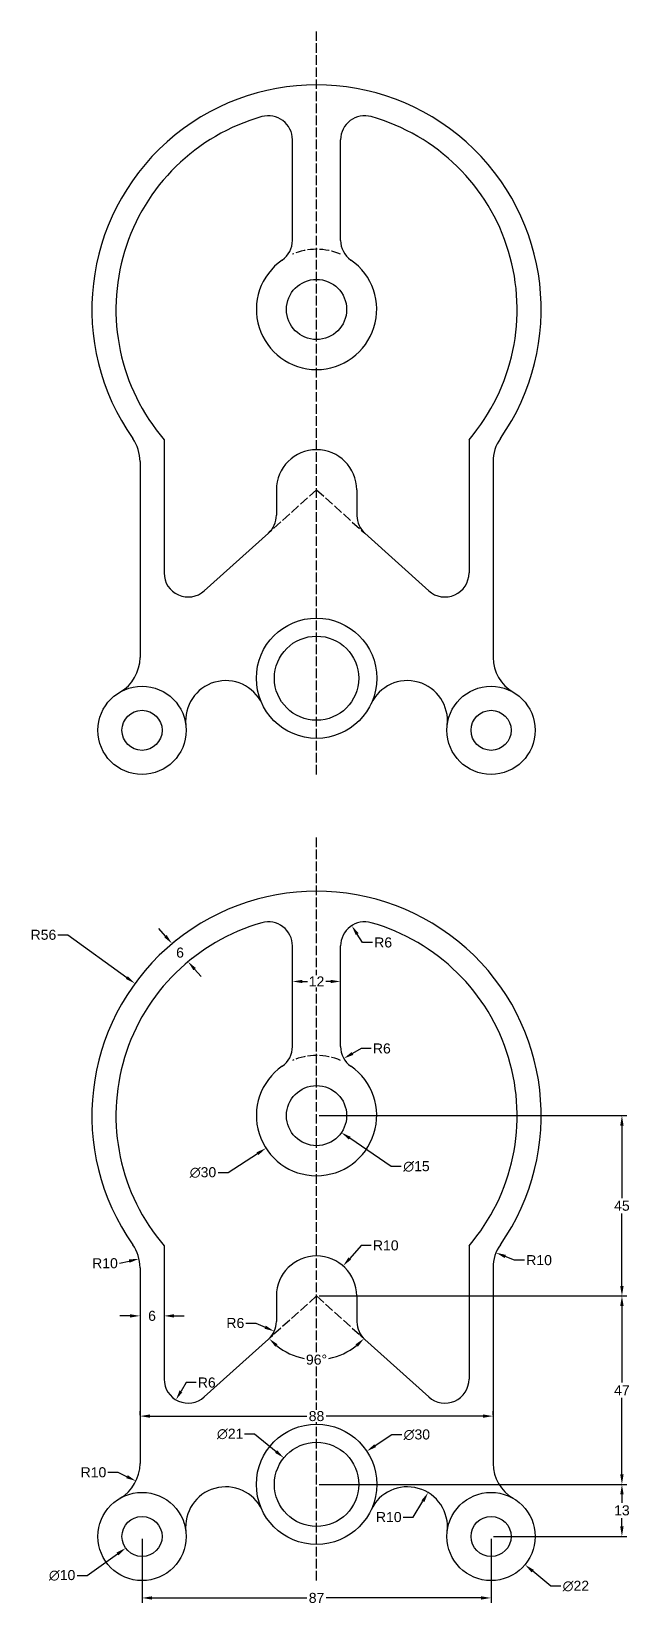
# Model space of a CAD drawing. Header units: millimetres. Extents: x 3083 to 3233, y 1720 to 2112.
import ezdxf

# ---------------------------------------------------------------- set-up
doc = ezdxf.new("R2010")
doc.units = ezdxf.units.MM
doc.header["$LTSCALE"] = 0.2
doc.header["$PDMODE"] = 34
doc.header["$PDSIZE"] = 5
doc.linetypes.add('ACAD_ISO02W100', pattern=[15, 12, -3])
doc.layers.add('dim', color=3, linetype='Continuous')
doc.styles.get("Standard").update_dxf_attribs({"font": 'arial.ttf'})
doc.dimstyles.new('ISO-25', dxfattribs={"dimtxt": 2.5, "dimasz": 2.5, "dimexe": 1.25, "dimexo": 0.625, "dimtad": 0, "dimtih": 1, "dimtoh": 1, "dimtxsty": 'Standard', "dimcen": 0, "dimadec": 0, "dimazin": 0, "dimtfac": 1, "dimtofl": 0, "dimtmove": 0, "dimatfit": 3, "dimfxl": 1, "dimarcsym": 0})

# ---------------------------------------------------------------- blocks, each defined once
blk = doc.blocks.new('*D4')
at = {"layer": 'Defpoints', "color": 0, "transparency": 16777216}
for p in [(3154.49, 1841.69), (3154.49, 1796.69), (3230.61, 1796.69)]:
    blk.add_point(p, dxfattribs=at)
at = {"layer": 'dim', "color": 0, "lineweight": -2, "transparency": 16777216}
for p, q in [((3155.12, 1841.69), (3231.86, 1841.69)), ((3230.61, 1839.19), (3230.61, 1821.09)), ((3230.61, 1799.19), (3230.61, 1817.3)), ((3155.12, 1796.69), (3231.86, 1796.69))]:
    blk.add_line(p, q, dxfattribs=at)
at = {"layer": 'dim', "color": 0, "transparency": 16777216}
for points in [[(3230.19, 1839.19), (3231.03, 1839.19), (3230.61, 1841.69)], [(3230.19, 1799.19), (3231.03, 1799.19), (3230.61, 1796.69)]]:
    blk.add_solid(points, dxfattribs=at)
at = {"layer": 'dim', "color": 0, "transparency": 16777216, "insert": (3230.61, 1819.19), "char_height": 2.5, "attachment_point": 5}
blk.add_mtext('45', dxfattribs=at)
blk = doc.blocks.new('*D5')
at = {"layer": 'Defpoints', "color": 0, "transparency": 16777216}
for p in [(3154.49, 1796.69), (3154.49, 1749.69), (3230.61, 1749.69)]:
    blk.add_point(p, dxfattribs=at)
at = {"layer": 'dim', "color": 0, "lineweight": -2, "transparency": 16777216}
for p, q in [((3155.12, 1796.69), (3231.86, 1796.69)), ((3230.61, 1794.19), (3230.61, 1775.07)), ((3230.61, 1752.19), (3230.61, 1771.32)), ((3155.12, 1749.69), (3231.86, 1749.69))]:
    blk.add_line(p, q, dxfattribs=at)
at = {"layer": 'dim', "color": 0, "transparency": 16777216}
for points in [[(3230.19, 1794.19), (3231.03, 1794.19), (3230.61, 1796.69)], [(3230.19, 1752.19), (3231.03, 1752.19), (3230.61, 1749.69)]]:
    blk.add_solid(points, dxfattribs=at)
at = {"layer": 'dim', "color": 0, "transparency": 16777216, "insert": (3230.61, 1773.19), "char_height": 2.5, "attachment_point": 5}
blk.add_mtext('47', dxfattribs=at)
blk = doc.blocks.new('*D6')
at = {"layer": 'Defpoints', "color": 0, "transparency": 16777216}
for p in [(3154.49, 1749.69), (3197.99, 1736.69), (3230.61, 1736.69)]:
    blk.add_point(p, dxfattribs=at)
at = {"layer": 'dim', "color": 0, "lineweight": -2, "transparency": 16777216}
for p, q in [((3155.12, 1749.69), (3231.86, 1749.69)), ((3230.61, 1747.19), (3230.61, 1745.09)), ((3230.61, 1739.19), (3230.61, 1741.29)), ((3198.62, 1736.69), (3231.86, 1736.69))]:
    blk.add_line(p, q, dxfattribs=at)
at = {"layer": 'dim', "color": 0, "transparency": 16777216}
for points in [[(3230.19, 1747.19), (3231.03, 1747.19), (3230.61, 1749.69)], [(3230.19, 1739.19), (3231.03, 1739.19), (3230.61, 1736.69)]]:
    blk.add_solid(points, dxfattribs=at)
at = {"layer": 'dim', "color": 0, "transparency": 16777216, "insert": (3230.61, 1743.19), "char_height": 2.5, "attachment_point": 5}
blk.add_mtext('13', dxfattribs=at)
blk = doc.blocks.new('*D7')
at = {"layer": 'Defpoints', "color": 0, "transparency": 16777216}
for p in [(3110.49, 1766.37), (3198.49, 1766.72), (3198.49, 1766.37)]:
    blk.add_point(p, dxfattribs=at)
at = {"layer": 'dim', "color": 0, "lineweight": -2, "transparency": 16777216}
for p, q in [((3110.49, 1766.99), (3110.49, 1767.97)), ((3112.99, 1766.72), (3152.07, 1766.72)), ((3195.99, 1766.72), (3156.91, 1766.72)), ((3198.49, 1766.99), (3198.49, 1767.97))]:
    blk.add_line(p, q, dxfattribs=at)
at = {"layer": 'dim', "color": 0, "transparency": 16777216}
for points in [[(3112.99, 1767.14), (3112.99, 1766.31), (3110.49, 1766.72)], [(3195.99, 1767.14), (3195.99, 1766.31), (3198.49, 1766.72)]]:
    blk.add_solid(points, dxfattribs=at)
at = {"layer": 'dim', "color": 0, "transparency": 16777216, "insert": (3154.49, 1766.72), "char_height": 2.5, "attachment_point": 5, "bg_fill": 3, "box_fill_scale": 1.1, "bg_fill_color": 256, "bg_fill_true_color": 13158600, "bg_fill_transparency": 0}
blk.add_mtext('88', dxfattribs=at)
blk = doc.blocks.new('*D8')
at = {"layer": 'Defpoints', "color": 0, "transparency": 16777216}
for p in [(3110.99, 1736.69), (3197.99, 1736.69), (3197.99, 1721.36)]:
    blk.add_point(p, dxfattribs=at)
at = {"layer": 'dim', "color": 0, "lineweight": -2, "transparency": 16777216}
for p, q in [((3110.99, 1736.07), (3110.99, 1720.11)), ((3197.99, 1736.07), (3197.99, 1720.11)), ((3113.49, 1721.36), (3152.08, 1721.36)), ((3195.49, 1721.36), (3156.91, 1721.36))]:
    blk.add_line(p, q, dxfattribs=at)
at = {"layer": 'dim', "color": 0, "transparency": 16777216}
for points in [[(3113.49, 1721.77), (3113.49, 1720.94), (3110.99, 1721.36)], [(3195.49, 1721.77), (3195.49, 1720.94), (3197.99, 1721.36)]]:
    blk.add_solid(points, dxfattribs=at)
at = {"layer": 'dim', "color": 0, "transparency": 16777216, "insert": (3154.49, 1721.36), "char_height": 2.5, "attachment_point": 5}
blk.add_mtext('87', dxfattribs=at)
blk = doc.blocks.new('*D9')
at = {"layer": 'Defpoints', "color": 0, "transparency": 16777216}
for p in [(3110.49, 1792.93), (3116.49, 1792.93), (3116.49, 1791.73)]:
    blk.add_point(p, dxfattribs=at)
at = {"layer": 'dim', "color": 0, "lineweight": -2, "transparency": 16777216}
for p, q in [((3107.99, 1791.73), (3105.49, 1791.73)), ((3110.49, 1792.3), (3110.49, 1790.48)), ((3116.49, 1792.3), (3116.49, 1790.48)), ((3118.99, 1791.73), (3121.49, 1791.73))]:
    blk.add_line(p, q, dxfattribs=at)
at = {"layer": 'dim', "color": 0, "transparency": 16777216}
for points in [[(3107.99, 1792.14), (3107.99, 1791.31), (3110.49, 1791.73)], [(3118.99, 1792.14), (3118.99, 1791.31), (3116.49, 1791.73)]]:
    blk.add_solid(points, dxfattribs=at)
at = {"layer": 'dim', "color": 0, "transparency": 16777216, "insert": (3113.49, 1791.73), "char_height": 2.5, "attachment_point": 5}
blk.add_mtext('6', dxfattribs=at)
blk = doc.blocks.new('*D10')
at = {"layer": 'Defpoints', "color": 0, "transparency": 16777216}
for p in [(3148.49, 1874.4), (3160.49, 1875.16), (3160.49, 1874.4)]:
    blk.add_point(p, dxfattribs=at)
at = {"layer": 'dim', "color": 0, "lineweight": -2, "transparency": 16777216}
for p, q in [((3148.49, 1875.03), (3148.49, 1876.41)), ((3160.49, 1875.03), (3160.49, 1876.41)), ((3150.99, 1875.16), (3152.21, 1875.16)), ((3157.99, 1875.16), (3156.78, 1875.16))]:
    blk.add_line(p, q, dxfattribs=at)
at = {"layer": 'dim', "color": 0, "transparency": 16777216}
for points in [[(3150.99, 1875.57), (3150.99, 1874.74), (3148.49, 1875.16)], [(3157.99, 1875.57), (3157.99, 1874.74), (3160.49, 1875.16)]]:
    blk.add_solid(points, dxfattribs=at)
at = {"layer": 'dim', "color": 0, "transparency": 16777216, "insert": (3154.49, 1875.16), "char_height": 2.5, "attachment_point": 5, "bg_fill": 3, "box_fill_scale": 1.1, "bg_fill_color": 256, "bg_fill_true_color": 13158600, "bg_fill_transparency": 0}
blk.add_mtext('12', dxfattribs=at)
blk = doc.blocks.new('*D11')
at = {"layer": 'Defpoints', "color": 0, "transparency": 16777216}
for p in [(3118.48, 1884.6), (3117.4, 1883.64), (3121.37, 1879.15)]:
    blk.add_point(p, dxfattribs=at)
at = {"layer": 'dim', "color": 0, "lineweight": -2, "transparency": 16777216}
for p, q in [((3116.82, 1886.47), (3115.17, 1888.34)), ((3117.86, 1884.05), (3119.42, 1885.43)), ((3121.84, 1879.56), (3123.39, 1880.93)), ((3124.11, 1878.23), (3125.77, 1876.36))]:
    blk.add_line(p, q, dxfattribs=at)
at = {"layer": 'dim', "color": 0, "transparency": 16777216}
for points in [[(3117.14, 1886.75), (3116.51, 1886.2), (3118.48, 1884.6)], [(3124.42, 1878.51), (3123.8, 1877.96), (3122.45, 1880.1)]]:
    blk.add_solid(points, dxfattribs=at)
at = {"layer": 'dim', "color": 0, "transparency": 16777216, "insert": (3120.47, 1882.35), "char_height": 2.5, "attachment_point": 5}
blk.add_mtext('6', dxfattribs=at)
blk = doc.blocks.new('*D12')
at = {"layer": 'Defpoints', "color": 0, "transparency": 16777216}
for p in [(3109.22, 1874.65), (3154.49, 1841.69)]:
    blk.add_point(p, dxfattribs=at)
at = {"layer": 'dim', "color": 0, "lineweight": -2, "transparency": 16777216}
for p, q in [((3090.03, 1886.79), (3092.53, 1886.79)), ((3092.53, 1886.79), (3107.2, 1876.12))]:
    blk.add_line(p, q, dxfattribs=at)
at = {"layer": 'dim', "color": 0, "transparency": 16777216}
blk.add_solid([(3107.44, 1876.45), (3106.95, 1875.78), (3109.22, 1874.65)], dxfattribs=at)
at = {"layer": 'dim', "color": 0, "transparency": 16777216, "insert": (3086.42, 1886.79), "char_height": 2.5, "attachment_point": 5}
blk.add_mtext('R56', dxfattribs=at)
blk = doc.blocks.new('*D13')
at = {"layer": 'Defpoints', "color": 0, "transparency": 16777216}
for p in [(3163.26, 1889.08), (3166.49, 1884.02)]:
    blk.add_point(p, dxfattribs=at)
at = {"layer": 'dim', "color": 0, "lineweight": -2, "transparency": 16777216}
for p, q in [((3165.96, 1884.87), (3164.61, 1886.97)), ((3168.46, 1884.87), (3165.96, 1884.87))]:
    blk.add_line(p, q, dxfattribs=at)
at = {"layer": 'dim', "color": 0, "transparency": 16777216}
blk.add_solid([(3164.96, 1887.2), (3164.26, 1886.75), (3163.26, 1889.08)], dxfattribs=at)
at = {"layer": 'dim', "color": 0, "transparency": 16777216, "insert": (3171.1, 1884.87), "char_height": 2.5, "attachment_point": 5}
blk.add_mtext('R6', dxfattribs=at)
blk = doc.blocks.new('*D14')
at = {"layer": 'Defpoints', "color": 0, "transparency": 16777216}
for p in [(3166.49, 1858.93), (3161.28, 1855.95)]:
    blk.add_point(p, dxfattribs=at)
at = {"layer": 'dim', "color": 0, "lineweight": -2, "transparency": 16777216}
for p, q in [((3165.63, 1858.43), (3163.45, 1857.19)), ((3168.13, 1858.43), (3165.63, 1858.43))]:
    blk.add_line(p, q, dxfattribs=at)
at = {"layer": 'dim', "color": 0, "transparency": 16777216}
blk.add_solid([(3163.25, 1857.55), (3163.66, 1856.83), (3161.28, 1855.95)], dxfattribs=at)
at = {"layer": 'dim', "color": 0, "transparency": 16777216, "insert": (3170.77, 1858.43), "char_height": 2.5, "attachment_point": 5}
blk.add_mtext('R6', dxfattribs=at)
blk = doc.blocks.new('*D15')
at = {"layer": 'Defpoints', "color": 0, "transparency": 16777216}
for p in [(3161.12, 1804.19), (3154.49, 1796.69)]:
    blk.add_point(p, dxfattribs=at)
at = {"layer": 'dim', "color": 0, "lineweight": -2, "transparency": 16777216}
for p, q in [((3165.64, 1809.3), (3162.77, 1806.06)), ((3168.14, 1809.3), (3165.64, 1809.3))]:
    blk.add_line(p, q, dxfattribs=at)
at = {"layer": 'dim', "color": 0, "transparency": 16777216}
blk.add_solid([(3162.46, 1806.34), (3163.08, 1805.78), (3161.12, 1804.19)], dxfattribs=at)
at = {"layer": 'dim', "color": 0, "transparency": 16777216, "insert": (3171.75, 1809.3), "char_height": 2.5, "attachment_point": 5}
blk.add_mtext('R10', dxfattribs=at)
blk = doc.blocks.new('*D16')
at = {"layer": 'Defpoints', "color": 0, "transparency": 16777216}
for p in [(3138.48, 1790.35), (3143.95, 1787.89)]:
    blk.add_point(p, dxfattribs=at)
at = {"layer": 'dim', "color": 0, "lineweight": -2, "transparency": 16777216}
for p, q in [((3136.89, 1789.94), (3139.39, 1789.94)), ((3139.39, 1789.94), (3141.67, 1788.91))]:
    blk.add_line(p, q, dxfattribs=at)
at = {"layer": 'dim', "color": 0, "transparency": 16777216}
blk.add_solid([(3141.84, 1789.29), (3141.5, 1788.53), (3143.95, 1787.89)], dxfattribs=at)
at = {"layer": 'dim', "color": 0, "transparency": 16777216, "insert": (3134.25, 1789.94), "char_height": 2.5, "attachment_point": 5}
blk.add_mtext('R6', dxfattribs=at)
blk = doc.blocks.new('*D17')
at = {"layer": 'Defpoints', "color": 0, "transparency": 16777216}
for p in [(3122.49, 1775.95), (3119.45, 1770.79)]:
    blk.add_point(p, dxfattribs=at)
at = {"layer": 'dim', "color": 0, "lineweight": -2, "transparency": 16777216}
for p, q in [((3121.99, 1775.09), (3120.72, 1772.94)), ((3124.49, 1775.09), (3121.99, 1775.09))]:
    blk.add_line(p, q, dxfattribs=at)
at = {"layer": 'dim', "color": 0, "transparency": 16777216}
blk.add_solid([(3120.36, 1773.15), (3121.07, 1772.73), (3119.45, 1770.79)], dxfattribs=at)
at = {"layer": 'dim', "color": 0, "transparency": 16777216, "insert": (3127.13, 1775.09), "char_height": 2.5, "attachment_point": 5}
blk.add_mtext('R6', dxfattribs=at)
blk = doc.blocks.new('*D18')
at = {"layer": 'Defpoints', "color": 0, "transparency": 16777216}
for p in [(3199.22, 1807.49), (3208.49, 1803.74)]:
    blk.add_point(p, dxfattribs=at)
at = {"layer": 'dim', "color": 0, "lineweight": -2, "transparency": 16777216}
for p, q in [((3203.86, 1805.62), (3201.54, 1806.55)), ((3206.36, 1805.62), (3203.86, 1805.62))]:
    blk.add_line(p, q, dxfattribs=at)
at = {"layer": 'dim', "color": 0, "transparency": 16777216}
blk.add_solid([(3201.7, 1806.94), (3201.38, 1806.16), (3199.22, 1807.49)], dxfattribs=at)
at = {"layer": 'dim', "color": 0, "transparency": 16777216, "insert": (3209.97, 1805.62), "char_height": 2.5, "attachment_point": 5}
blk.add_mtext('R10', dxfattribs=at)
blk = doc.blocks.new('*D19')
at = {"layer": 'Defpoints', "color": 0, "transparency": 16777216}
for p in [(3110.25, 1805.96), (3100.49, 1803.74)]:
    blk.add_point(p, dxfattribs=at)
at = {"layer": 'dim', "color": 0, "lineweight": -2, "transparency": 16777216}
blk.add_line((3105.37, 1804.85), (3107.81, 1805.41), dxfattribs=at)
at = {"layer": 'dim', "color": 0, "transparency": 16777216}
blk.add_solid([(3107.72, 1805.82), (3107.9, 1805), (3110.25, 1805.96)], dxfattribs=at)
at = {"layer": 'dim', "color": 0, "transparency": 16777216, "insert": (3101.76, 1804.85), "char_height": 2.5, "attachment_point": 5}
blk.add_mtext('R10', dxfattribs=at)
blk = doc.blocks.new('*D20')
at = {"layer": 'Defpoints', "color": 0, "transparency": 16777216}
for p in [(3100.49, 1754.88), (3109.5, 1750.52)]:
    blk.add_point(p, dxfattribs=at)
at = {"layer": 'dim', "color": 0, "lineweight": -2, "transparency": 16777216}
for p, q in [((3102.5, 1752.7), (3105, 1752.7)), ((3105, 1752.7), (3107.25, 1751.61))]:
    blk.add_line(p, q, dxfattribs=at)
at = {"layer": 'dim', "color": 0, "transparency": 16777216}
blk.add_solid([(3107.43, 1751.99), (3107.07, 1751.24), (3109.5, 1750.52)], dxfattribs=at)
at = {"layer": 'dim', "color": 0, "transparency": 16777216, "insert": (3098.89, 1752.7), "char_height": 2.5, "attachment_point": 5}
blk.add_mtext('R10', dxfattribs=at)
blk = doc.blocks.new('*D21')
at = {"layer": 'Defpoints', "color": 0, "transparency": 16777216}
for p in [(3182.3, 1747.64), (3177.13, 1739.08)]:
    blk.add_point(p, dxfattribs=at)
at = {"layer": 'dim', "color": 0, "lineweight": -2, "transparency": 16777216}
for p, q in [((3178.61, 1741.53), (3181.01, 1745.5)), ((3176.11, 1741.53), (3178.61, 1741.53))]:
    blk.add_line(p, q, dxfattribs=at)
at = {"layer": 'dim', "color": 0, "transparency": 16777216}
blk.add_solid([(3180.65, 1745.71), (3181.37, 1745.28), (3182.3, 1747.64)], dxfattribs=at)
at = {"layer": 'dim', "color": 0, "transparency": 16777216, "insert": (3172.5, 1741.53), "char_height": 2.5, "attachment_point": 5}
blk.add_mtext('R10', dxfattribs=at)
blk = doc.blocks.new('*D22')
at = {"layer": 'Defpoints', "color": 0, "transparency": 16777216}
for p in [(3148.3, 1845.92), (3160.69, 1837.47)]:
    blk.add_point(p, dxfattribs=at)
at = {"layer": 'dim', "color": 0, "lineweight": -2, "transparency": 16777216}
for p, q in [((3173.12, 1829), (3162.76, 1836.06)), ((3175.62, 1829), (3173.12, 1829))]:
    blk.add_line(p, q, dxfattribs=at)
at = {"layer": 'dim', "color": 0, "transparency": 16777216}
blk.add_solid([(3162.99, 1836.4), (3162.52, 1835.71), (3160.69, 1837.47)], dxfattribs=at)
at = {"layer": 'dim', "color": 0, "transparency": 16777216, "insert": (3179.4, 1829), "char_height": 2.5, "attachment_point": 5}
blk.add_mtext('∅15', dxfattribs=at)
blk = doc.blocks.new('*D23')
at = {"layer": 'Defpoints', "color": 0, "transparency": 16777216}
for p in [(3167.1, 1849.82), (3141.89, 1833.57)]:
    blk.add_point(p, dxfattribs=at)
at = {"layer": 'dim', "color": 0, "lineweight": -2, "transparency": 16777216}
for p, q in [((3132.46, 1827.49), (3139.78, 1832.21)), ((3129.96, 1827.49), (3132.46, 1827.49))]:
    blk.add_line(p, q, dxfattribs=at)
at = {"layer": 'dim', "color": 0, "transparency": 16777216}
blk.add_solid([(3139.56, 1832.56), (3140.01, 1831.86), (3141.89, 1833.57)], dxfattribs=at)
at = {"layer": 'dim', "color": 0, "transparency": 16777216, "insert": (3126.19, 1827.49), "char_height": 2.5, "attachment_point": 5}
blk.add_mtext('∅30', dxfattribs=at)
blk = doc.blocks.new('*D24')
at = {"layer": 'Defpoints', "color": 0, "transparency": 16777216}
for p in [(3115.07, 1739.59), (3106.92, 1733.79)]:
    blk.add_point(p, dxfattribs=at)
at = {"layer": 'dim', "color": 0, "lineweight": -2, "transparency": 16777216}
for p, q in [((3097.35, 1726.99), (3104.88, 1732.35)), ((3094.85, 1726.99), (3097.35, 1726.99))]:
    blk.add_line(p, q, dxfattribs=at)
at = {"layer": 'dim', "color": 0, "transparency": 16777216}
blk.add_solid([(3104.64, 1732.69), (3105.12, 1732.01), (3106.92, 1733.79)], dxfattribs=at)
at = {"layer": 'dim', "color": 0, "transparency": 16777216, "insert": (3091.08, 1726.99), "char_height": 2.5, "attachment_point": 5}
blk.add_mtext('∅10', dxfattribs=at)
blk = doc.blocks.new('*D25')
at = {"layer": 'Defpoints', "color": 0, "transparency": 16777216}
for p in [(3189.54, 1743.73), (3206.45, 1729.65)]:
    blk.add_point(p, dxfattribs=at)
at = {"layer": 'dim', "color": 0, "lineweight": -2, "transparency": 16777216}
for p, q in [((3212.87, 1724.31), (3208.37, 1728.05)), ((3215.37, 1724.31), (3212.87, 1724.31))]:
    blk.add_line(p, q, dxfattribs=at)
at = {"layer": 'dim', "color": 0, "transparency": 16777216}
blk.add_solid([(3208.64, 1728.37), (3208.1, 1727.73), (3206.45, 1729.65)], dxfattribs=at)
at = {"layer": 'dim', "color": 0, "transparency": 16777216, "insert": (3219.13, 1724.31), "char_height": 2.5, "attachment_point": 5}
blk.add_mtext('∅22', dxfattribs=at)
blk = doc.blocks.new('*D26')
at = {"layer": 'Defpoints', "color": 0, "transparency": 16777216}
for p in [(3167.01, 1757.96), (3141.98, 1741.42)]:
    blk.add_point(p, dxfattribs=at)
at = {"layer": 'dim', "color": 0, "lineweight": -2, "transparency": 16777216}
for p, q in [((3173.22, 1762.07), (3169.09, 1759.34)), ((3175.72, 1762.07), (3173.22, 1762.07))]:
    blk.add_line(p, q, dxfattribs=at)
at = {"layer": 'dim', "color": 0, "transparency": 16777216}
blk.add_solid([(3168.86, 1759.69), (3169.32, 1758.99), (3167.01, 1757.96)], dxfattribs=at)
at = {"layer": 'dim', "color": 0, "transparency": 16777216, "insert": (3179.49, 1762.07), "char_height": 2.5, "attachment_point": 5}
blk.add_mtext('∅30', dxfattribs=at)
blk = doc.blocks.new('*D27')
at = {"layer": 'Defpoints', "color": 0, "transparency": 16777216}
for p in [(3146.34, 1756.31), (3162.65, 1743.08)]:
    blk.add_point(p, dxfattribs=at)
at = {"layer": 'dim', "color": 0, "lineweight": -2, "transparency": 16777216}
for p, q in [((3136.5, 1762.27), (3139, 1762.27)), ((3139, 1762.27), (3144.4, 1757.88))]:
    blk.add_line(p, q, dxfattribs=at)
at = {"layer": 'dim', "color": 0, "transparency": 16777216}
blk.add_solid([(3144.66, 1758.21), (3144.14, 1757.56), (3146.34, 1756.31)], dxfattribs=at)
at = {"layer": 'dim', "color": 0, "transparency": 16777216, "insert": (3132.97, 1762.27), "char_height": 2.5, "attachment_point": 5}
blk.add_mtext('∅21', dxfattribs=at)
blk = doc.blocks.new('*D28')
at = {"layer": 'Defpoints', "color": 0, "transparency": 16777216}
for p in [(3142.5, 1785.89), (3166.55, 1785.84), (3126.51, 1771.49), (3182.48, 1771.49)]:
    blk.add_point(p, dxfattribs=at)
at = {"layer": 'dim', "color": 0, "lineweight": -2, "transparency": 16777216}
for p, q in [((3142.96, 1786.31), (3143.61, 1786.89)), ((3166.08, 1786.26), (3165.38, 1786.89))]:
    blk.add_line(p, q, dxfattribs=at)
for start, end in [(231.0224, 258.8353), (281.1647, 308.9776)]:
    blk.add_arc((3154.49, 1796.69), 15.89, start, end, dxfattribs=at)
at = {"layer": 'dim', "color": 0, "transparency": 16777216}
for points in [[(3144.21, 1784.03), (3144.78, 1784.64), (3142.68, 1786.06)], [(3164.2, 1784.64), (3164.78, 1784.03), (3166.31, 1786.06)]]:
    blk.add_solid(points, dxfattribs=at)
at = {"layer": 'dim', "color": 0, "transparency": 16777216, "insert": (3154.49, 1780.8), "char_height": 2.5, "attachment_point": 5, "bg_fill": 3, "box_fill_scale": 1.1, "bg_fill_color": 256, "bg_fill_true_color": 13158600, "bg_fill_transparency": 0}
blk.add_mtext('96°', dxfattribs=at)
at = {"layer": 'Defpoints', "color": 0, "transparency": 16777216}
blk.add_point((3150.11, 1781.41), dxfattribs=at)

msp = doc.modelspace()

# ---------------------------------------------------------------- linework, layer by layer
at = {"linetype": 'ACAD_ISO02W100'}
for p, q in [((3154.495, 1926.807), (3154.495, 2112.161)), ((3154.495, 1997.813), (3142.495, 1987.009)), ((3154.495, 1997.813), (3166.547, 1986.961)), ((3154.495, 1725.685), (3154.495, 1911.039)), ((3154.495, 1796.692), (3142.495, 1785.887)), ((3154.495, 1796.692), (3166.547, 1785.839))]:
    msp.add_line(p, q, dxfattribs=at)
for p, q in [((3148.495, 2060.047), (3148.495, 2085.145)), ((3160.495, 2060.047), (3160.495, 2085.145)), ((3116.495, 2010.317), (3116.495, 1977.074)), ((3192.495, 2010.317), (3192.495, 1977.074)), ((3110.495, 2004.866), (3110.495, 1956)), ((3198.495, 2004.866), (3198.495, 1956)), ((3144.495, 1997.813), (3144.481, 1991.455)), ((3164.495, 1997.813), (3164.563, 1991.357)), ((3142.495, 1987.009), (3126.51, 1972.615)), ((3166.547, 1986.961), (3182.48, 1972.615)), ((3148.495, 1858.925), (3148.495, 1884.024)), ((3160.495, 1858.925), (3160.495, 1884.024)), ((3116.495, 1809.196), (3116.495, 1775.953)), ((3192.495, 1809.196), (3192.495, 1775.953)), ((3110.495, 1803.744), (3110.495, 1754.878)), ((3198.495, 1803.744), (3198.495, 1754.878)), ((3144.495, 1796.692), (3144.481, 1790.333)), ((3164.495, 1796.692), (3164.563, 1790.235)), ((3142.495, 1785.887), (3126.51, 1771.494)), ((3166.547, 1785.839), (3182.48, 1771.494))]:
    msp.add_line(p, q)
for centre, radius in [((3154.495, 2042.813), 7.5), ((3154.495, 1950.813), 15), ((3154.495, 1950.813), 10.5), ((3110.995, 1937.813), 11), ((3197.995, 1937.813), 11), ((3110.995, 1937.813), 5), ((3197.995, 1937.813), 5), ((3154.495, 1841.692), 7.5), ((3154.495, 1749.692), 15), ((3154.495, 1749.692), 10.5), ((3110.995, 1736.692), 11), ((3197.995, 1736.692), 11), ((3110.995, 1736.692), 5), ((3197.995, 1736.692), 5)]:
    msp.add_circle(centre, radius)
for centre, radius, start, end in [((3154.495, 2042.813), 56, 324.9032, 215.0968), ((3154.495, 2042.813), 50, 105.82662, 220.5358), ((3142.495, 2085.145), 6, 0, 105.82662), ((3166.495, 2085.145), 6, 74.17338, 180), ((3154.495, 2042.813), 50, 319.4642, 74.17338), ((3142.495, 2060.047), 6, 304.8499, 360), ((3166.495, 2060.047), 6, 180, 235.1501), ((3154.495, 2042.813), 15, 124.8499, 55.1501), ((3100.495, 2004.866), 10, 360, 35.0968), ((3208.495, 2004.866), 10, 144.9032, 180), ((3154.495, 1997.813), 10, 0, 180), ((3138.481, 1991.468), 6, 312, 359.87244), ((3170.562, 1991.42), 6, 180.60149, 228), ((3122.495, 1977.074), 6, 180, 312), ((3186.495, 1977.074), 6, 228, 0), ((3100.495, 1956), 10, 300, 0), ((3208.495, 1956), 10, 180, 240), ((3131.858, 1940.202), 10, 25.11573, 186.53167), ((3177.131, 1940.202), 10, 353.46833, 154.88427), ((3154.495, 1841.692), 56, 324.9032, 215.0968), ((3154.495, 1841.692), 50, 105.82662, 220.5358), ((3142.495, 1884.024), 6, 0, 105.82662), ((3166.495, 1884.024), 6, 74.17338, 180), ((3154.495, 1841.692), 50, 319.4642, 74.17338), ((3142.495, 1858.925), 6, 304.8499, 360), ((3166.495, 1858.925), 6, 180, 235.1501), ((3154.495, 1841.692), 15, 124.8499, 55.1501), ((3100.495, 1803.744), 10, 360, 35.0968), ((3208.495, 1803.744), 10, 144.9032, 180), ((3154.495, 1796.692), 10, 0, 180), ((3138.481, 1790.346), 6, 312, 359.87244), ((3170.562, 1790.298), 6, 180.60149, 228), ((3122.495, 1775.953), 6, 180, 312), ((3186.495, 1775.953), 6, 228, 0), ((3100.495, 1754.878), 10, 300, 0), ((3208.495, 1754.878), 10, 180, 240), ((3131.858, 1739.08), 10, 25.11573, 186.53167), ((3177.131, 1739.08), 10, 353.46833, 154.88427)]:
    msp.add_arc(centre, radius, start, end)
for centre in [(3154.495, 2042.813), (3154.495, 1841.692)]:
    msp.add_arc(centre, 15, 66.42182, 113.57818, dxfattribs=at)

# ---------------------------------------------------------------- dimensions: what is measured, and where the dimension line sits
at = {"layer": 'dim'}
dim = msp.add_aligned_dim(p1=(3121.37, 1879.145), p2=(3117.396, 1883.64), distance=-1.447, dimstyle='ISO-25', dxfattribs=at)
dim.commit()
dim.dimension.update_dxf_attribs({"geometry": '*D11', "text_midpoint": (3120.467, 1882.351)})
for center, mpoint, picture, middle in [((3166.495, 1884.024), (3163.259, 1889.076), '*D13', (3171.095, 1884.866)), ((3166.495, 1858.925), (3161.282, 1855.954), '*D14', (3170.766, 1858.43)), ((3154.495, 1796.692), (3161.116, 1804.186), '*D15', (3171.745, 1809.303)), ((3100.495, 1803.744), (3110.245, 1805.964), '*D19', (3105.37, 1804.854)), ((3208.495, 1803.744), (3199.221, 1807.487), '*D18', (3209.966, 1805.616)), ((3138.481, 1790.346), (3143.954, 1787.889), '*D16', (3134.253, 1789.937)), ((3122.495, 1775.953), (3119.445, 1770.785), '*D17', (3127.126, 1775.091)), ((3100.495, 1754.878), (3109.497, 1750.525), '*D20', (3098.888, 1752.701)), ((3177.131, 1739.08), (3182.305, 1747.638), '*D21', (3172.504, 1741.53))]:
    dim = msp.add_radius_dim(center=center, mpoint=mpoint, dimstyle='ISO-25', dxfattribs=at)
    dim.commit()
    dim.dimension.update_dxf_attribs({"geometry": picture, "text_midpoint": middle, "dimtype": 164})
for p1, p2, picture, middle in [((3167.104, 1849.815), (3141.885, 1833.568), '*D23', (3126.185, 1827.494)), ((3148.298, 1845.916), (3160.692, 1837.467), '*D22', (3179.401, 1828.998)), ((3189.541, 1743.73), (3206.449, 1729.654), '*D25', (3219.129, 1724.311)), ((3115.07, 1739.589), (3106.92, 1733.795), '*D24', (3091.08, 1726.993))]:
    dim = msp.add_diameter_dim_2p(p1=p1, p2=p2, dimstyle='ISO-25', dxfattribs=at)
    dim.commit()
    dim.dimension.update_dxf_attribs({"geometry": picture, "text_midpoint": middle, "dimtype": 163})
for base, p1, p2, picture, middle in [((3230.609, 1796.692), (3154.495, 1841.692), (3154.495, 1796.692), '*D4', (3230.609, 1819.192)), ((3230.609, 1749.692), (3154.495, 1796.692), (3154.495, 1749.692), '*D5', (3230.609, 1773.192)), ((3230.609, 1736.692), (3154.495, 1749.692), (3197.995, 1736.692), '*D6', (3230.609, 1743.192))]:
    dim = msp.add_linear_dim(base=base, p1=p1, p2=p2, angle=90, dimstyle='ISO-25', dxfattribs=at)
    dim.commit()
    dim.dimension.update_dxf_attribs({"geometry": picture, "text_midpoint": middle})
for base, p1, p2, picture, middle in [((3116.495, 1791.726), (3110.495, 1792.926), (3116.495, 1792.926), '*D9', (3113.495, 1791.726)), ((3197.995, 1721.357), (3110.995, 1736.692), (3197.995, 1736.692), '*D8', (3154.495, 1721.357))]:
    dim = msp.add_linear_dim(base=base, p1=p1, p2=p2, dimstyle='ISO-25', dxfattribs=at)
    dim.commit()
    dim.dimension.update_dxf_attribs({"geometry": picture, "text_midpoint": middle})

# ---------------------------------------------------------------- next in the draw order: dimensions: what is measured, and where the dimension line sits
for base, p1, p2, picture, middle in [((3160.495, 1875.158), (3148.495, 1874.402), (3160.495, 1874.402), '*D10', (3154.495, 1875.158)), ((3198.495, 1766.724), (3110.495, 1766.37), (3198.495, 1766.37), '*D7', (3154.495, 1766.724))]:
    dim = msp.add_linear_dim(base=base, p1=p1, p2=p2, dimstyle='ISO-25', override={"dimtfill": 1}, dxfattribs=at)
    dim.commit()
    dim.dimension.update_dxf_attribs({"geometry": picture, "text_midpoint": middle})
dim = msp.add_angular_dim_2l(base=(3150.114, 1781.415), line1=((3166.547, 1785.839), (3182.48, 1771.494)), line2=((3142.495, 1785.887), (3126.51, 1771.494)), dimstyle='ISO-25', override={"dimtfill": 1}, dxfattribs=at)
dim.commit()
dim.dimension.update_dxf_attribs({"geometry": '*D28', "text_midpoint": (3154.495, 1780.799)})

# ---------------------------------------------------------------- next in the draw order: dimensions: what is measured, and where the dimension line sits
dim = msp.add_radius_dim(center=(3154.495, 1841.692), mpoint=(3109.217, 1874.645), dimstyle='ISO-25', dxfattribs=at)
dim.commit()
dim.dimension.update_dxf_attribs({"geometry": '*D12', "text_midpoint": (3086.418, 1886.791), "dimtype": 164})
for p1, p2, picture, middle in [((3162.648, 1743.076), (3146.341, 1756.308), '*D27', (3132.965, 1762.266)), ((3141.981, 1741.421), (3167.008, 1757.963), '*D26', (3179.49, 1762.067))]:
    dim = msp.add_diameter_dim_2p(p1=p1, p2=p2, dimstyle='ISO-25', dxfattribs=at)
    dim.commit()
    dim.dimension.update_dxf_attribs({"geometry": picture, "text_midpoint": middle, "dimtype": 163})

doc.saveas('drawing.dxf')
